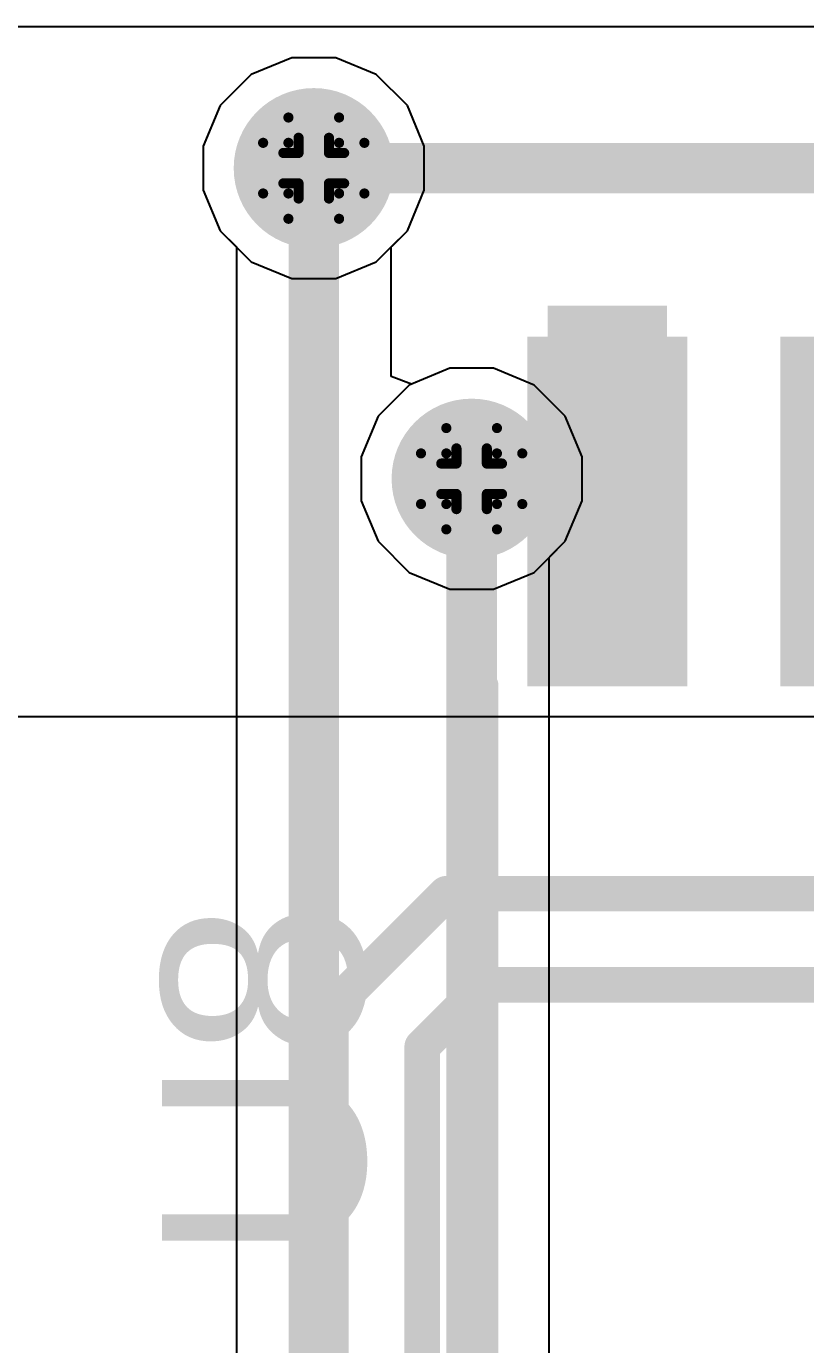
# Model space of a CAD drawing. Header units: inches. Extents: x -3 to 5259, y -3 to 5282.
# Drawn here: x 125.43 to 129.34, y 23.89 to 30.5 of the extents above; entities that cross this region are included whole.
import ezdxf

# ---------------------------------------------------------------- set-up
doc = ezdxf.new("R2010")
doc.units = ezdxf.units.IN
for name, color, linetype in [('Bottom Layer', 5, 'Continuous'), ('Bottom Solder', 6, 'Continuous'), ('Drill Drawing', 1, 'Continuous'), ('Layer 1', 16, 'Continuous'), ('Layer 2', 76, 'Continuous'), ('Top Layer', 1, 'Continuous'), ('Top Overlay', 2, 'Continuous'), ('Top Paste', 8, 'Continuous'), ('Top Solder', 216, 'Continuous'), ('Via Holes', 16, 'Continuous')]:
    doc.layers.add(name, color=color, linetype=linetype)
doc.styles.add('Arial', font='', dxfattribs={"height": 0.2})
doc.styles.get('Arial').set_extended_font_data('Arial')

# ---------------------------------------------------------------- blocks, each defined once
blk = doc.blocks.new('SOIC_8_0_154___3_90___W______20')
at = {"layer": 'Top Layer'}
for points in [[(-3.475, 1.605), (-3.475, 2.205), (-1.925, 2.205), (-1.925, 1.605)], [(1.925, 1.605), (1.925, 2.205), (3.475, 2.205), (3.475, 1.605)], [(-3.475, 0.335), (-3.475, 0.935), (-1.925, 0.935), (-1.925, 0.335)], [(1.925, 0.335), (1.925, 0.935), (3.475, 0.935), (3.475, 0.335)], [(-3.475, -0.935), (-3.475, -0.335), (-1.925, -0.335), (-1.925, -0.935)], [(1.925, -0.935), (1.925, -0.335), (3.475, -0.335), (3.475, -0.935)], [(-3.475, -2.205), (-3.475, -1.605), (-1.925, -1.605), (-1.925, -2.205)], [(1.925, -2.205), (1.925, -1.605), (3.475, -1.605), (3.475, -2.205)]]:
    blk.add_hatch(color=1, dxfattribs=at).paths.add_polyline_path(points)
at = {"layer": 'Top Overlay'}
blk.add_hatch(color=2, dxfattribs=at).paths.add_polyline_path([(-1.8382, 1.6242), (-1.4826, 1.6242), (-1.4826, 2.2084), (-1.8382, 2.2084)])
at = {"layer": 'Top Paste'}
for points in [[(-3.475, 1.605), (-3.475, 2.205), (-1.925, 2.205), (-1.925, 1.605)], [(1.925, 1.605), (1.925, 2.205), (3.475, 2.205), (3.475, 1.605)], [(-3.475, 0.335), (-3.475, 0.935), (-1.925, 0.935), (-1.925, 0.335)], [(1.925, 0.335), (1.925, 0.935), (3.475, 0.935), (3.475, 0.335)], [(-3.475, -0.935), (-3.475, -0.335), (-1.925, -0.335), (-1.925, -0.935)], [(1.925, -0.935), (1.925, -0.335), (3.475, -0.335), (3.475, -0.935)], [(-3.475, -2.205), (-3.475, -1.605), (-1.925, -1.605), (-1.925, -2.205)], [(1.925, -2.205), (1.925, -1.605), (3.475, -1.605), (3.475, -2.205)]]:
    blk.add_hatch(color=8, dxfattribs=at).paths.add_polyline_path(points)
at = {"layer": 'Top Solder'}
for points in [[(-3.5766, 1.5034), (-3.5766, 2.3066), (-1.8234, 2.3066), (-1.8234, 1.5034)], [(1.8234, 1.5034), (1.8234, 2.3066), (3.5766, 2.3066), (3.5766, 1.5034)], [(-3.5766, 0.2334), (-3.5766, 1.0366), (-1.8234, 1.0366), (-1.8234, 0.2334)], [(1.8234, 0.2334), (1.8234, 1.0366), (3.5766, 1.0366), (3.5766, 0.2334)], [(-3.5766, -1.0366), (-3.5766, -0.2334), (-1.8234, -0.2334), (-1.8234, -1.0366)], [(1.8234, -1.0366), (1.8234, -0.2334), (3.5766, -0.2334), (3.5766, -1.0366)], [(-3.5766, -2.3066), (-3.5766, -1.5034), (-1.8234, -1.5034), (-1.8234, -2.3066)], [(1.8234, -2.3066), (1.8234, -1.5034), (3.5766, -1.5034), (3.5766, -2.3066)]]:
    blk.add_hatch(color=216, dxfattribs=at).paths.add_polyline_path(points)
at = {"layer": 'Top Overlay'}
for points in [[(1.8034, 2.5146, 0.127, 0.127, 0), (-1.8288, 2.5146, 0.127, 0.127, 0)], [(-3.794, 1.8034, 0.127, 0.127, 0), (-3.794, 2.0574, 0.127, 0.127, 0)], [(-3.667, 1.9304, 0.127, 0.127, 0), (-3.794, 2.0574, 0.127, 0.127, 0)], [(-3.794, 1.8034, 0.127, 0.127, 0), (-3.667, 1.9304, 0.127, 0.127, 0)], [(1.8034, -2.5146, 0.127, 0.127, 0), (-1.8288, -2.5146, 0.127, 0.127, 0)]]:
    blk.add_lwpolyline(points, format="xyseb", dxfattribs=at)
for points in [[(-1.8605, 2.5146, 0.0635, 0.0635, 1), (-1.7971, 2.5146, 0.0635, 0.0635, 1)], [(1.7716, 2.5146, 0.0635, 0.0635, 1), (1.8352, 2.5146, 0.0635, 0.0635, 1)], [(-3.8258, 2.0574, 0.0635, 0.0635, 1), (-3.7623, 2.0574, 0.0635, 0.0635, 1)], [(-3.8258, 2.0574, 0.0635, 0.0635, 1), (-3.7623, 2.0574, 0.0635, 0.0635, 1)], [(-3.6988, 1.9304, 0.0635, 0.0635, 1), (-3.6353, 1.9304, 0.0635, 0.0635, 1)], [(-3.6988, 1.9304, 0.0635, 0.0635, 1), (-3.6353, 1.9304, 0.0635, 0.0635, 1)], [(-3.8258, 1.8034, 0.0635, 0.0635, 1), (-3.7623, 1.8034, 0.0635, 0.0635, 1)], [(-3.8258, 1.8034, 0.0635, 0.0635, 1), (-3.7623, 1.8034, 0.0635, 0.0635, 1)], [(-1.8605, -2.5146, 0.0635, 0.0635, 1), (-1.7971, -2.5146, 0.0635, 0.0635, 1)], [(1.7716, -2.5146, 0.0635, 0.0635, 1), (1.8352, -2.5146, 0.0635, 0.0635, 1)]]:
    blk.add_lwpolyline(points, format="xyseb", close=True, dxfattribs=at)

msp = doc.modelspace()

# ---------------------------------------------------------------- hatches: boundary and pattern name
at = {"layer": 'Bottom Layer'}
h = msp.add_hatch(color=5, dxfattribs=at)
edge = h.paths.add_edge_path()
edge.add_arc((126.8727, 29.7887), 0.3, 0, 360)
h = msp.add_hatch(color=5, dxfattribs=at)
edge = h.paths.add_edge_path()
edge.add_arc((127.6646, 28.231), 0.3, 0, 360)
at = {"layer": 'Bottom Solder'}
h = msp.add_hatch(color=6, dxfattribs=at)
edge = h.paths.add_edge_path()
edge.add_arc((126.8727, 29.7887), 0.4016, 0, 360)
h = msp.add_hatch(color=6, dxfattribs=at)
edge = h.paths.add_edge_path()
edge.add_arc((127.6646, 28.231), 0.4016, 0, 360)
at = {"layer": 'Layer 1'}
h = msp.add_hatch(color=16, dxfattribs=at)
edge = h.paths.add_edge_path()
edge.add_arc((126.8727, 29.7887), 0.3, 0, 360)
h = msp.add_hatch(color=16, dxfattribs=at)
edge = h.paths.add_edge_path()
edge.add_arc((127.6646, 28.231), 0.3, 0, 360)
at = {"layer": 'Layer 2'}
h = msp.add_hatch(color=76, dxfattribs=at)
edge = h.paths.add_edge_path()
edge.add_arc((126.8727, 29.7887), 0.3, 0, 360)
h = msp.add_hatch(color=76, dxfattribs=at)
edge = h.paths.add_edge_path()
edge.add_arc((127.6646, 28.231), 0.3, 0, 360)
at = {"layer": 'Top Layer'}
h = msp.add_hatch(color=1, dxfattribs=at)
edge = h.paths.add_edge_path()
edge.add_arc((126.8727, 29.7887), 0.3, 0, 360)
msp.add_hatch(color=1, dxfattribs=at).paths.add_polyline_path([(128.0452, 28.5736), (128.6452, 28.5736), (128.6452, 29.0984), (128.0452, 29.0984)])
h = msp.add_hatch(color=1, dxfattribs=at)
edge = h.paths.add_edge_path()
edge.add_arc((127.6646, 28.231), 0.3, 0, 360)
at = {"layer": 'Top Solder'}
h = msp.add_hatch(color=216, dxfattribs=at)
edge = h.paths.add_edge_path()
edge.add_arc((126.8727, 29.7887), 0.4016, 0, 360)
h = msp.add_hatch(color=216, dxfattribs=at)
edge = h.paths.add_edge_path()
edge.add_arc((127.6646, 28.231), 0.4016, 0, 360)
at = {"layer": 'Via Holes'}
h = msp.add_hatch(color=7, dxfattribs=at)
edge = h.paths.add_edge_path()
edge.add_arc((126.8727, 29.7887), 0.15, 0, 360)
h = msp.add_hatch(color=7, dxfattribs=at)
edge = h.paths.add_edge_path()
edge.add_arc((127.6646, 28.231), 0.15, 0, 360)

# ---------------------------------------------------------------- linework, layer by layer
at = {"layer": 'Bottom Layer'}
for p, q in [((126.7625, 30.3427), (126.5589, 30.2583)), ((126.7625, 30.3427), (126.5589, 30.2583)), ((126.9829, 30.3427), (126.7625, 30.3427)), ((126.9829, 30.3427), (126.7625, 30.3427)), ((127.1865, 30.2583), (126.9829, 30.3427)), ((127.1865, 30.2583), (126.9829, 30.3427)), ((126.5589, 30.2583), (126.4031, 30.1025)), ((126.5589, 30.2583), (126.4031, 30.1025)), ((127.3424, 30.1025), (127.1865, 30.2583)), ((127.3424, 30.1025), (127.1865, 30.2583)), ((126.4031, 30.1025), (126.3187, 29.8989)), ((126.4031, 30.1025), (126.3187, 29.8989)), ((127.4267, 29.8989), (127.3424, 30.1025)), ((127.4267, 29.8989), (127.3424, 30.1025)), ((126.3187, 29.8989), (126.3187, 29.6785)), ((126.3187, 29.8989), (126.3187, 29.6785)), ((127.4267, 29.6785), (127.4267, 29.8989)), ((127.4267, 29.6785), (127.4267, 29.8989)), ((126.3187, 29.6785), (126.4031, 29.4749)), ((126.3187, 29.6785), (126.4031, 29.4749)), ((127.3424, 29.4749), (127.4267, 29.6785)), ((127.3424, 29.4749), (127.4267, 29.6785)), ((126.4031, 29.4749), (126.5589, 29.319)), ((126.4031, 29.4749), (126.5589, 29.319)), ((127.1865, 29.319), (127.3424, 29.4749)), ((127.1865, 29.319), (127.3424, 29.4749)), ((126.5589, 29.319), (126.7625, 29.2347)), ((126.5589, 29.319), (126.7625, 29.2347)), ((126.9829, 29.2347), (127.1865, 29.319)), ((126.9829, 29.2347), (127.1865, 29.319)), ((126.7625, 29.2347), (126.9829, 29.2347)), ((126.7625, 29.2347), (126.9829, 29.2347)), ((127.5544, 28.785), (127.3508, 28.7006)), ((127.5544, 28.785), (127.3508, 28.7006)), ((127.7748, 28.785), (127.5544, 28.785)), ((127.7748, 28.785), (127.5544, 28.785)), ((127.9784, 28.7006), (127.7748, 28.785)), ((127.9784, 28.7006), (127.7748, 28.785)), ((127.3508, 28.7006), (127.195, 28.5448)), ((127.3508, 28.7006), (127.195, 28.5448)), ((128.1343, 28.5448), (127.9784, 28.7006)), ((128.1343, 28.5448), (127.9784, 28.7006)), ((127.195, 28.5448), (127.1106, 28.3412)), ((127.195, 28.5448), (127.1106, 28.3412)), ((128.2186, 28.3412), (128.1343, 28.5448)), ((128.2186, 28.3412), (128.1343, 28.5448)), ((127.1106, 28.3412), (127.1106, 28.1208)), ((127.1106, 28.3412), (127.1106, 28.1208)), ((128.2186, 28.1208), (128.2186, 28.3412)), ((128.2186, 28.1208), (128.2186, 28.3412)), ((127.1106, 28.1208), (127.195, 27.9171)), ((127.1106, 28.1208), (127.195, 27.9171)), ((128.1343, 27.9171), (128.2186, 28.1208)), ((128.1343, 27.9171), (128.2186, 28.1208)), ((127.195, 27.9171), (127.3508, 27.7613)), ((127.195, 27.9171), (127.3508, 27.7613)), ((127.9784, 27.7613), (128.1343, 27.9171)), ((127.9784, 27.7613), (128.1343, 27.9171)), ((127.3508, 27.7613), (127.5544, 27.677)), ((127.3508, 27.7613), (127.5544, 27.677)), ((127.7748, 27.677), (127.9784, 27.7613)), ((127.7748, 27.677), (127.9784, 27.7613)), ((127.5544, 27.677), (127.7748, 27.677)), ((127.5544, 27.677), (127.7748, 27.677))]:
    msp.add_line(p, q, dxfattribs=at)
at = {"layer": 'Drill Drawing'}
for points in [[(126.7457, 29.9157, 0.0508, 0.0508, 0), (126.7457, 30.0427, 0.0508, 0.0508, 0)], [(126.7457, 30.0427, 0.0508, 0.0508, 0), (126.9997, 30.0427, 0.0508, 0.0508, 0)], [(126.9997, 29.9157, 0.0508, 0.0508, 0), (126.9997, 30.0427, 0.0508, 0.0508, 0)], [(126.7965, 29.8649, 0.0508, 0.0508, 0), (126.7965, 29.9411, 0.0508, 0.0508, 0)], [(126.7965, 29.9411, 0.0508, 0.0508, 0), (126.9489, 29.9411, 0.0508, 0.0508, 0)], [(126.9489, 29.8649, 0.0508, 0.0508, 0), (126.9489, 29.9411, 0.0508, 0.0508, 0)], [(126.6187, 29.6617, 0.0508, 0.0508, 0), (126.6187, 29.9157, 0.0508, 0.0508, 0)], [(126.6187, 29.9157, 0.0508, 0.0508, 0), (126.7457, 29.9157, 0.0508, 0.0508, 0)], [(126.7203, 29.7125, 0.0508, 0.0508, 0), (126.7203, 29.8649, 0.0508, 0.0508, 0)], [(126.7203, 29.8649, 0.0508, 0.0508, 0), (126.7965, 29.8649, 0.0508, 0.0508, 0)], [(126.9489, 29.8649, 0.0508, 0.0508, 0), (127.0251, 29.8649, 0.0508, 0.0508, 0)], [(126.9997, 29.9157, 0.0508, 0.0508, 0), (127.1267, 29.9157, 0.0508, 0.0508, 0)], [(127.0251, 29.7125, 0.0508, 0.0508, 0), (127.0251, 29.8649, 0.0508, 0.0508, 0)], [(127.1267, 29.6617, 0.0508, 0.0508, 0), (127.1267, 29.9157, 0.0508, 0.0508, 0)], [(126.6187, 29.6617, 0.0508, 0.0508, 0), (126.7457, 29.6617, 0.0508, 0.0508, 0)], [(126.7203, 29.7125, 0.0508, 0.0508, 0), (126.7965, 29.7125, 0.0508, 0.0508, 0)], [(126.7457, 29.5347, 0.0508, 0.0508, 0), (126.7457, 29.6617, 0.0508, 0.0508, 0)], [(126.7965, 29.6363, 0.0508, 0.0508, 0), (126.7965, 29.7125, 0.0508, 0.0508, 0)], [(126.9489, 29.7125, 0.0508, 0.0508, 0), (127.0251, 29.7125, 0.0508, 0.0508, 0)], [(126.9489, 29.6363, 0.0508, 0.0508, 0), (126.9489, 29.7125, 0.0508, 0.0508, 0)], [(126.9997, 29.6617, 0.0508, 0.0508, 0), (127.1267, 29.6617, 0.0508, 0.0508, 0)], [(126.9997, 29.5347, 0.0508, 0.0508, 0), (126.9997, 29.6617, 0.0508, 0.0508, 0)], [(126.7965, 29.6363, 0.0508, 0.0508, 0), (126.9489, 29.6363, 0.0508, 0.0508, 0)], [(126.7457, 29.5347, 0.0508, 0.0508, 0), (126.9997, 29.5347, 0.0508, 0.0508, 0)], [(127.5376, 28.358, 0.0508, 0.0508, 0), (127.5376, 28.485, 0.0508, 0.0508, 0)], [(127.5376, 28.485, 0.0508, 0.0508, 0), (127.7916, 28.485, 0.0508, 0.0508, 0)], [(127.7916, 28.358, 0.0508, 0.0508, 0), (127.7916, 28.485, 0.0508, 0.0508, 0)], [(127.4106, 28.104, 0.0508, 0.0508, 0), (127.4106, 28.358, 0.0508, 0.0508, 0)], [(127.4106, 28.358, 0.0508, 0.0508, 0), (127.5376, 28.358, 0.0508, 0.0508, 0)], [(127.5884, 28.3072, 0.0508, 0.0508, 0), (127.5884, 28.3834, 0.0508, 0.0508, 0)], [(127.5884, 28.3834, 0.0508, 0.0508, 0), (127.7408, 28.3834, 0.0508, 0.0508, 0)], [(127.7408, 28.3072, 0.0508, 0.0508, 0), (127.7408, 28.3834, 0.0508, 0.0508, 0)], [(127.7916, 28.358, 0.0508, 0.0508, 0), (127.9186, 28.358, 0.0508, 0.0508, 0)], [(127.9186, 28.104, 0.0508, 0.0508, 0), (127.9186, 28.358, 0.0508, 0.0508, 0)], [(127.5122, 28.1548, 0.0508, 0.0508, 0), (127.5122, 28.3072, 0.0508, 0.0508, 0)], [(127.5122, 28.3072, 0.0508, 0.0508, 0), (127.5884, 28.3072, 0.0508, 0.0508, 0)], [(127.7408, 28.3072, 0.0508, 0.0508, 0), (127.817, 28.3072, 0.0508, 0.0508, 0)], [(127.817, 28.1548, 0.0508, 0.0508, 0), (127.817, 28.3072, 0.0508, 0.0508, 0)], [(127.5122, 28.1548, 0.0508, 0.0508, 0), (127.5884, 28.1548, 0.0508, 0.0508, 0)], [(127.5884, 28.0786, 0.0508, 0.0508, 0), (127.5884, 28.1548, 0.0508, 0.0508, 0)], [(127.7408, 28.1548, 0.0508, 0.0508, 0), (127.817, 28.1548, 0.0508, 0.0508, 0)], [(127.7408, 28.0786, 0.0508, 0.0508, 0), (127.7408, 28.1548, 0.0508, 0.0508, 0)], [(127.4106, 28.104, 0.0508, 0.0508, 0), (127.5376, 28.104, 0.0508, 0.0508, 0)], [(127.5376, 27.977, 0.0508, 0.0508, 0), (127.5376, 28.104, 0.0508, 0.0508, 0)], [(127.5884, 28.0786, 0.0508, 0.0508, 0), (127.7408, 28.0786, 0.0508, 0.0508, 0)], [(127.7916, 28.104, 0.0508, 0.0508, 0), (127.9186, 28.104, 0.0508, 0.0508, 0)], [(127.7916, 27.977, 0.0508, 0.0508, 0), (127.7916, 28.104, 0.0508, 0.0508, 0)], [(127.5376, 27.977, 0.0508, 0.0508, 0), (127.7916, 27.977, 0.0508, 0.0508, 0)]]:
    msp.add_lwpolyline(points, format="xyseb", dxfattribs=at)
for points in [[(126.733, 30.0427, 0.0254, 0.0254, 1), (126.7584, 30.0427, 0.0254, 0.0254, 1)], [(126.733, 30.0427, 0.0254, 0.0254, 1), (126.7584, 30.0427, 0.0254, 0.0254, 1)], [(126.987, 30.0427, 0.0254, 0.0254, 1), (127.0124, 30.0427, 0.0254, 0.0254, 1)], [(126.987, 30.0427, 0.0254, 0.0254, 1), (127.0124, 30.0427, 0.0254, 0.0254, 1)], [(126.7838, 29.9411, 0.0254, 0.0254, 1), (126.8092, 29.9411, 0.0254, 0.0254, 1)], [(126.7838, 29.9411, 0.0254, 0.0254, 1), (126.8092, 29.9411, 0.0254, 0.0254, 1)], [(126.9362, 29.9411, 0.0254, 0.0254, 1), (126.9616, 29.9411, 0.0254, 0.0254, 1)], [(126.9362, 29.9411, 0.0254, 0.0254, 1), (126.9616, 29.9411, 0.0254, 0.0254, 1)], [(126.606, 29.9157, 0.0254, 0.0254, 1), (126.6314, 29.9157, 0.0254, 0.0254, 1)], [(126.606, 29.9157, 0.0254, 0.0254, 1), (126.6314, 29.9157, 0.0254, 0.0254, 1)], [(126.7076, 29.8649, 0.0254, 0.0254, 1), (126.733, 29.8649, 0.0254, 0.0254, 1)], [(126.7076, 29.8649, 0.0254, 0.0254, 1), (126.733, 29.8649, 0.0254, 0.0254, 1)], [(126.733, 29.9157, 0.0254, 0.0254, 1), (126.7584, 29.9157, 0.0254, 0.0254, 1)], [(126.733, 29.9157, 0.0254, 0.0254, 1), (126.7584, 29.9157, 0.0254, 0.0254, 1)], [(126.7838, 29.8649, 0.0254, 0.0254, 1), (126.8092, 29.8649, 0.0254, 0.0254, 1)], [(126.7838, 29.8649, 0.0254, 0.0254, 1), (126.8092, 29.8649, 0.0254, 0.0254, 1)], [(126.9362, 29.8649, 0.0254, 0.0254, 1), (126.9616, 29.8649, 0.0254, 0.0254, 1)], [(126.9362, 29.8649, 0.0254, 0.0254, 1), (126.9616, 29.8649, 0.0254, 0.0254, 1)], [(126.987, 29.9157, 0.0254, 0.0254, 1), (127.0124, 29.9157, 0.0254, 0.0254, 1)], [(126.987, 29.9157, 0.0254, 0.0254, 1), (127.0124, 29.9157, 0.0254, 0.0254, 1)], [(127.0124, 29.8649, 0.0254, 0.0254, 1), (127.0378, 29.8649, 0.0254, 0.0254, 1)], [(127.0124, 29.8649, 0.0254, 0.0254, 1), (127.0378, 29.8649, 0.0254, 0.0254, 1)], [(127.114, 29.9157, 0.0254, 0.0254, 1), (127.1394, 29.9157, 0.0254, 0.0254, 1)], [(127.114, 29.9157, 0.0254, 0.0254, 1), (127.1394, 29.9157, 0.0254, 0.0254, 1)], [(126.606, 29.6617, 0.0254, 0.0254, 1), (126.6314, 29.6617, 0.0254, 0.0254, 1)], [(126.606, 29.6617, 0.0254, 0.0254, 1), (126.6314, 29.6617, 0.0254, 0.0254, 1)], [(126.7076, 29.7125, 0.0254, 0.0254, 1), (126.733, 29.7125, 0.0254, 0.0254, 1)], [(126.7076, 29.7125, 0.0254, 0.0254, 1), (126.733, 29.7125, 0.0254, 0.0254, 1)], [(126.733, 29.6617, 0.0254, 0.0254, 1), (126.7584, 29.6617, 0.0254, 0.0254, 1)], [(126.733, 29.6617, 0.0254, 0.0254, 1), (126.7584, 29.6617, 0.0254, 0.0254, 1)], [(126.7838, 29.7125, 0.0254, 0.0254, 1), (126.8092, 29.7125, 0.0254, 0.0254, 1)], [(126.7838, 29.7125, 0.0254, 0.0254, 1), (126.8092, 29.7125, 0.0254, 0.0254, 1)], [(126.9362, 29.7125, 0.0254, 0.0254, 1), (126.9616, 29.7125, 0.0254, 0.0254, 1)], [(126.9362, 29.7125, 0.0254, 0.0254, 1), (126.9616, 29.7125, 0.0254, 0.0254, 1)], [(126.987, 29.6617, 0.0254, 0.0254, 1), (127.0124, 29.6617, 0.0254, 0.0254, 1)], [(126.987, 29.6617, 0.0254, 0.0254, 1), (127.0124, 29.6617, 0.0254, 0.0254, 1)], [(127.0124, 29.7125, 0.0254, 0.0254, 1), (127.0378, 29.7125, 0.0254, 0.0254, 1)], [(127.0124, 29.7125, 0.0254, 0.0254, 1), (127.0378, 29.7125, 0.0254, 0.0254, 1)], [(127.114, 29.6617, 0.0254, 0.0254, 1), (127.1394, 29.6617, 0.0254, 0.0254, 1)], [(127.114, 29.6617, 0.0254, 0.0254, 1), (127.1394, 29.6617, 0.0254, 0.0254, 1)], [(126.7838, 29.6363, 0.0254, 0.0254, 1), (126.8092, 29.6363, 0.0254, 0.0254, 1)], [(126.7838, 29.6363, 0.0254, 0.0254, 1), (126.8092, 29.6363, 0.0254, 0.0254, 1)], [(126.9362, 29.6363, 0.0254, 0.0254, 1), (126.9616, 29.6363, 0.0254, 0.0254, 1)], [(126.9362, 29.6363, 0.0254, 0.0254, 1), (126.9616, 29.6363, 0.0254, 0.0254, 1)], [(126.733, 29.5347, 0.0254, 0.0254, 1), (126.7584, 29.5347, 0.0254, 0.0254, 1)], [(126.733, 29.5347, 0.0254, 0.0254, 1), (126.7584, 29.5347, 0.0254, 0.0254, 1)], [(126.987, 29.5347, 0.0254, 0.0254, 1), (127.0124, 29.5347, 0.0254, 0.0254, 1)], [(126.987, 29.5347, 0.0254, 0.0254, 1), (127.0124, 29.5347, 0.0254, 0.0254, 1)], [(127.5249, 28.485, 0.0254, 0.0254, 1), (127.5503, 28.485, 0.0254, 0.0254, 1)], [(127.5249, 28.485, 0.0254, 0.0254, 1), (127.5503, 28.485, 0.0254, 0.0254, 1)], [(127.7789, 28.485, 0.0254, 0.0254, 1), (127.8043, 28.485, 0.0254, 0.0254, 1)], [(127.7789, 28.485, 0.0254, 0.0254, 1), (127.8043, 28.485, 0.0254, 0.0254, 1)], [(127.3979, 28.358, 0.0254, 0.0254, 1), (127.4233, 28.358, 0.0254, 0.0254, 1)], [(127.3979, 28.358, 0.0254, 0.0254, 1), (127.4233, 28.358, 0.0254, 0.0254, 1)], [(127.5249, 28.358, 0.0254, 0.0254, 1), (127.5503, 28.358, 0.0254, 0.0254, 1)], [(127.5249, 28.358, 0.0254, 0.0254, 1), (127.5503, 28.358, 0.0254, 0.0254, 1)], [(127.5757, 28.3834, 0.0254, 0.0254, 1), (127.6011, 28.3834, 0.0254, 0.0254, 1)], [(127.5757, 28.3834, 0.0254, 0.0254, 1), (127.6011, 28.3834, 0.0254, 0.0254, 1)], [(127.7281, 28.3834, 0.0254, 0.0254, 1), (127.7535, 28.3834, 0.0254, 0.0254, 1)], [(127.7281, 28.3834, 0.0254, 0.0254, 1), (127.7535, 28.3834, 0.0254, 0.0254, 1)], [(127.7789, 28.358, 0.0254, 0.0254, 1), (127.8043, 28.358, 0.0254, 0.0254, 1)], [(127.7789, 28.358, 0.0254, 0.0254, 1), (127.8043, 28.358, 0.0254, 0.0254, 1)], [(127.9059, 28.358, 0.0254, 0.0254, 1), (127.9313, 28.358, 0.0254, 0.0254, 1)], [(127.9059, 28.358, 0.0254, 0.0254, 1), (127.9313, 28.358, 0.0254, 0.0254, 1)], [(127.4995, 28.3072, 0.0254, 0.0254, 1), (127.5249, 28.3072, 0.0254, 0.0254, 1)], [(127.4995, 28.3072, 0.0254, 0.0254, 1), (127.5249, 28.3072, 0.0254, 0.0254, 1)], [(127.5757, 28.3072, 0.0254, 0.0254, 1), (127.6011, 28.3072, 0.0254, 0.0254, 1)], [(127.5757, 28.3072, 0.0254, 0.0254, 1), (127.6011, 28.3072, 0.0254, 0.0254, 1)], [(127.7281, 28.3072, 0.0254, 0.0254, 1), (127.7535, 28.3072, 0.0254, 0.0254, 1)], [(127.7281, 28.3072, 0.0254, 0.0254, 1), (127.7535, 28.3072, 0.0254, 0.0254, 1)], [(127.8043, 28.3072, 0.0254, 0.0254, 1), (127.8297, 28.3072, 0.0254, 0.0254, 1)], [(127.8043, 28.3072, 0.0254, 0.0254, 1), (127.8297, 28.3072, 0.0254, 0.0254, 1)], [(127.4995, 28.1548, 0.0254, 0.0254, 1), (127.5249, 28.1548, 0.0254, 0.0254, 1)], [(127.4995, 28.1548, 0.0254, 0.0254, 1), (127.5249, 28.1548, 0.0254, 0.0254, 1)], [(127.5757, 28.1548, 0.0254, 0.0254, 1), (127.6011, 28.1548, 0.0254, 0.0254, 1)], [(127.5757, 28.1548, 0.0254, 0.0254, 1), (127.6011, 28.1548, 0.0254, 0.0254, 1)], [(127.7281, 28.1548, 0.0254, 0.0254, 1), (127.7535, 28.1548, 0.0254, 0.0254, 1)], [(127.7281, 28.1548, 0.0254, 0.0254, 1), (127.7535, 28.1548, 0.0254, 0.0254, 1)], [(127.8043, 28.1548, 0.0254, 0.0254, 1), (127.8297, 28.1548, 0.0254, 0.0254, 1)], [(127.8043, 28.1548, 0.0254, 0.0254, 1), (127.8297, 28.1548, 0.0254, 0.0254, 1)], [(127.3979, 28.104, 0.0254, 0.0254, 1), (127.4233, 28.104, 0.0254, 0.0254, 1)], [(127.3979, 28.104, 0.0254, 0.0254, 1), (127.4233, 28.104, 0.0254, 0.0254, 1)], [(127.5249, 28.104, 0.0254, 0.0254, 1), (127.5503, 28.104, 0.0254, 0.0254, 1)], [(127.5249, 28.104, 0.0254, 0.0254, 1), (127.5503, 28.104, 0.0254, 0.0254, 1)], [(127.5757, 28.0786, 0.0254, 0.0254, 1), (127.6011, 28.0786, 0.0254, 0.0254, 1)], [(127.5757, 28.0786, 0.0254, 0.0254, 1), (127.6011, 28.0786, 0.0254, 0.0254, 1)], [(127.7281, 28.0786, 0.0254, 0.0254, 1), (127.7535, 28.0786, 0.0254, 0.0254, 1)], [(127.7281, 28.0786, 0.0254, 0.0254, 1), (127.7535, 28.0786, 0.0254, 0.0254, 1)], [(127.7789, 28.104, 0.0254, 0.0254, 1), (127.8043, 28.104, 0.0254, 0.0254, 1)], [(127.7789, 28.104, 0.0254, 0.0254, 1), (127.8043, 28.104, 0.0254, 0.0254, 1)], [(127.9059, 28.104, 0.0254, 0.0254, 1), (127.9313, 28.104, 0.0254, 0.0254, 1)], [(127.9059, 28.104, 0.0254, 0.0254, 1), (127.9313, 28.104, 0.0254, 0.0254, 1)], [(127.5249, 27.977, 0.0254, 0.0254, 1), (127.5503, 27.977, 0.0254, 0.0254, 1)], [(127.5249, 27.977, 0.0254, 0.0254, 1), (127.5503, 27.977, 0.0254, 0.0254, 1)], [(127.7789, 27.977, 0.0254, 0.0254, 1), (127.8043, 27.977, 0.0254, 0.0254, 1)], [(127.7789, 27.977, 0.0254, 0.0254, 1), (127.8043, 27.977, 0.0254, 0.0254, 1)]]:
    msp.add_lwpolyline(points, format="xyseb", close=True, dxfattribs=at)
at = {"layer": 'Layer 1'}
for p, q in [((126.7625, 30.3427), (126.5589, 30.2583)), ((126.9829, 30.3427), (126.7625, 30.3427)), ((127.1865, 30.2583), (126.9829, 30.3427)), ((126.5589, 30.2583), (126.4031, 30.1025)), ((127.3424, 30.1025), (127.1865, 30.2583)), ((126.4031, 30.1025), (126.3187, 29.8989)), ((127.4267, 29.8989), (127.3424, 30.1025)), ((126.3187, 29.8989), (126.3187, 29.6785)), ((127.4267, 29.6785), (127.4267, 29.8989)), ((126.3187, 29.6785), (126.4031, 29.4749)), ((127.3424, 29.4749), (127.4267, 29.6785)), ((126.4031, 29.4749), (126.5589, 29.319)), ((127.1865, 29.319), (127.3424, 29.4749)), ((126.5589, 29.319), (126.7625, 29.2347)), ((126.9829, 29.2347), (127.1865, 29.319)), ((126.7625, 29.2347), (126.9829, 29.2347)), ((127.5544, 28.785), (127.3508, 28.7006)), ((127.7748, 28.785), (127.5544, 28.785)), ((127.9784, 28.7006), (127.7748, 28.785)), ((127.3508, 28.7006), (127.195, 28.5448)), ((128.1343, 28.5448), (127.9784, 28.7006)), ((127.195, 28.5448), (127.1106, 28.3412)), ((128.2186, 28.3412), (128.1343, 28.5448)), ((127.1106, 28.3412), (127.1106, 28.1208)), ((128.2186, 28.1208), (128.2186, 28.3412)), ((127.1106, 28.1208), (127.195, 27.9171)), ((128.1343, 27.9171), (128.2186, 28.1208)), ((127.195, 27.9171), (127.3508, 27.7613)), ((127.9784, 27.7613), (128.1343, 27.9171)), ((127.3508, 27.7613), (127.5544, 27.677)), ((127.7748, 27.677), (127.9784, 27.7613)), ((127.5544, 27.677), (127.7748, 27.677))]:
    msp.add_line(p, q, dxfattribs=at)
at = {"layer": 'Layer 2'}
for p, q in [((126.7625, 30.3427), (126.5589, 30.2583)), ((126.9829, 30.3427), (126.7625, 30.3427)), ((127.1865, 30.2583), (126.9829, 30.3427)), ((126.5589, 30.2583), (126.4031, 30.1025)), ((127.3424, 30.1025), (127.1865, 30.2583)), ((126.4031, 30.1025), (126.3187, 29.8989)), ((127.4267, 29.8989), (127.3424, 30.1025)), ((126.3187, 29.8989), (126.3187, 29.6785)), ((127.4267, 29.6785), (127.4267, 29.8989)), ((126.3187, 29.6785), (126.4031, 29.4749)), ((127.3424, 29.4749), (127.4267, 29.6785)), ((126.4031, 29.4749), (126.4845, 29.3934)), ((127.2615, 29.3939), (127.3424, 29.4749)), ((126.4845, 29.3934), (126.4845, 17.7673)), ((127.2615, 28.744), (127.2615, 29.3939)), ((127.5544, 28.785), (127.3631, 28.7057)), ((127.7748, 28.785), (127.5544, 28.785)), ((127.9784, 28.7006), (127.7748, 28.785)), ((127.3631, 28.7057), (127.2615, 28.744)), ((128.1343, 28.5448), (127.9784, 28.7006)), ((128.2186, 28.3412), (128.1343, 28.5448)), ((128.2186, 28.1208), (128.2186, 28.3412)), ((128.1343, 27.9171), (128.2186, 28.1208)), ((128.0531, 27.836), (128.1343, 27.9171)), ((128.0531, 22.205), (128.0531, 27.836))]:
    msp.add_line(p, q, dxfattribs=at)
for points in [[(126.873, 16.8544, 0.254, 0.254, 0), (126.873, 29.7887, 0.254, 0.254, 0)], [(127.6646, 16.3432, 0.254, 0.254, 0), (127.6646, 28.231, 0.254, 0.254, 0)]]:
    msp.add_lwpolyline(points, format="xyseb", dxfattribs=at)
for points in [[(126.8095, 29.7887, 0.127, 0.127, 1), (126.9365, 29.7887, 0.127, 0.127, 1)], [(127.6011, 28.231, 0.127, 0.127, 1), (127.7281, 28.231, 0.127, 0.127, 1)]]:
    msp.add_lwpolyline(points, format="xyseb", close=True, dxfattribs=at)
at = {"layer": 'Top Layer'}
for p, q in [((119.6969, 30.4999), (133.096, 30.4999)), ((133.096, 27.0376), (119.6968, 27.0376))]:
    msp.add_line(p, q, dxfattribs=at)
for points in [[(126.8727, 29.7887, 0.254, 0.254, 0), (130.8846, 29.7887, 0.254, 0.254, 0)], [(127.6646, 28.231, 0.381, 0.381, 0), (128.2357, 28.231, 0.381, 0.381, 0)], [(128.2357, 28.231, 0.381, 0.381, 0), (128.3452, 28.1215, 0.381, 0.381, 0)], [(128.3452, 28.0667, 0.381, 0.381, 0), (128.3452, 28.1215, 0.381, 0.381, 0)], [(126.9591, 25.5715, 0.1778, 0.1778, 0), (127.5377, 26.15, 0.1778, 0.1778, 0)], [(127.5377, 26.15, 0.1778, 0.1778, 0), (133.5025, 26.15, 0.1778, 0.1778, 0)], [(127.4163, 25.3821, 0.1778, 0.1778, 0), (127.7271, 25.6928, 0.1778, 0.1778, 0)], [(127.7271, 25.6928, 0.1778, 0.1778, 0), (133.6918, 25.6928, 0.1778, 0.1778, 0)], [(126.9591, 19.1189, 0.1778, 0.1778, 0), (126.9591, 25.5715, 0.1778, 0.1778, 0)], [(127.4163, 19.3083, 0.1778, 0.1778, 0), (127.4163, 25.3821, 0.1778, 0.1778, 0)]]:
    msp.add_lwpolyline(points, format="xyseb", dxfattribs=at)
for points in [[(126.8092, 29.7887, 0.127, 0.127, 1), (126.9362, 29.7887, 0.127, 0.127, 1)], [(127.5694, 28.231, 0.1905, 0.1905, 1), (127.7599, 28.231, 0.1905, 0.1905, 1)], [(128.1404, 28.231, 0.1905, 0.1905, 1), (128.3309, 28.231, 0.1905, 0.1905, 1)], [(128.1404, 28.231, 0.1905, 0.1905, 1), (128.3309, 28.231, 0.1905, 0.1905, 1)], [(128.2499, 28.1215, 0.1905, 0.1905, 1), (128.4404, 28.1215, 0.1905, 0.1905, 1)], [(128.2499, 28.1215, 0.1905, 0.1905, 1), (128.4404, 28.1215, 0.1905, 0.1905, 1)], [(128.2499, 28.0667, 0.1905, 0.1905, 1), (128.4404, 28.0667, 0.1905, 0.1905, 1)], [(127.4932, 26.15, 0.0889, 0.0889, 1), (127.5821, 26.15, 0.0889, 0.0889, 1)], [(127.4932, 26.15, 0.0889, 0.0889, 1), (127.5821, 26.15, 0.0889, 0.0889, 1)], [(127.6826, 25.6928, 0.0889, 0.0889, 1), (127.7715, 25.6928, 0.0889, 0.0889, 1)], [(127.6826, 25.6928, 0.0889, 0.0889, 1), (127.7715, 25.6928, 0.0889, 0.0889, 1)], [(126.9147, 25.5715, 0.0889, 0.0889, 1), (127.0036, 25.5715, 0.0889, 0.0889, 1)], [(126.9147, 25.5715, 0.0889, 0.0889, 1), (127.0036, 25.5715, 0.0889, 0.0889, 1)], [(127.3719, 25.3821, 0.0889, 0.0889, 1), (127.4608, 25.3821, 0.0889, 0.0889, 1)], [(127.3719, 25.3821, 0.0889, 0.0889, 1), (127.4608, 25.3821, 0.0889, 0.0889, 1)]]:
    msp.add_lwpolyline(points, format="xyseb", close=True, dxfattribs=at)

# ---------------------------------------------------------------- block references
at = {"rotation": 270}
msp.add_blockref('SOIC_8_0_154___3_90___W______20', (130.2502, 25.3667), dxfattribs=at)

# ---------------------------------------------------------------- texts
at = {"layer": 'Top Overlay', "style": 'Arial'}
msp.add_text('U8', height=1.016, rotation=90, dxfattribs=at).set_placement((127.1268, 24.2996))

doc.saveas('drawing.dxf')
